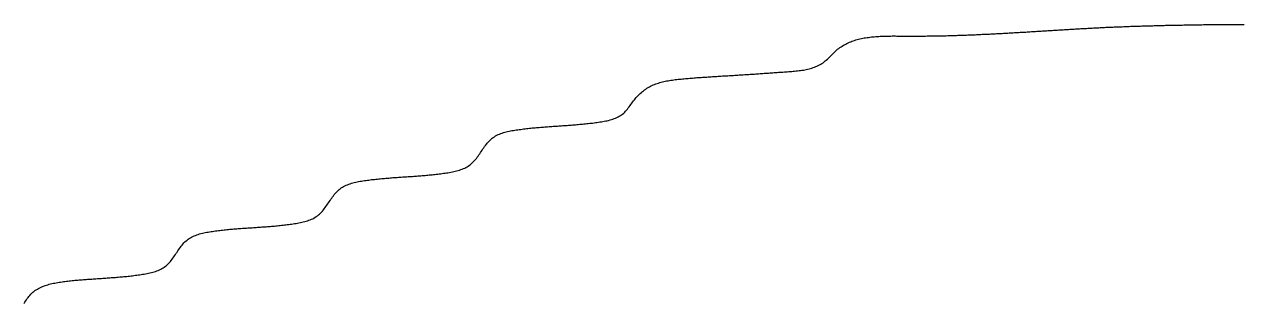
# Model space of a CAD drawing. Extents: x 40 to 225, y 4 to 261.
# Drawn here: x 133.65 to 150.58, y 253.3 to 257.18 of the extents above; entities that cross this region are included whole.
import ezdxf

# ---------------------------------------------------------------- set-up
doc = ezdxf.new("R2010")
doc.units = 0
doc.layers.get('0').update_dxf_attribs({"linetype": 'CONTINUOUS'})

msp = doc.modelspace()

# ---------------------------------------------------------------- linework, layer by layer
at = {"color": 7}
msp.add_polyline3d([(133.644, 253.297, 0), (133.654, 253.315, 0), (133.664, 253.332, 0), (133.675, 253.349, 0), (133.686, 253.366, 0), (133.698, 253.382, 0), (133.71, 253.397, 0), (133.723, 253.412, 0), (133.736, 253.427, 0), (133.75, 253.44, 0), (133.765, 253.454, 0), (133.78, 253.466, 0), (133.795, 253.478, 0), (133.811, 253.489, 0), (133.828, 253.499, 0), (133.844, 253.509, 0), (133.862, 253.518, 0), (133.879, 253.526, 0), (133.897, 253.534, 0), (133.915, 253.541, 0), (133.934, 253.548, 0), (133.953, 253.554, 0), (133.972, 253.56, 0), (133.991, 253.565, 0), (134.011, 253.57, 0), (134.031, 253.575, 0), (134.05, 253.579, 0), (134.07, 253.583, 0), (134.09, 253.587, 0), (134.11, 253.59, 0), (134.13, 253.593, 0), (134.151, 253.596, 0), (134.171, 253.599, 0), (134.191, 253.602, 0), (134.211, 253.605, 0), (134.231, 253.607, 0), (134.251, 253.61, 0), (134.27, 253.612, 0), (134.29, 253.614, 0), (134.31, 253.616, 0), (134.33, 253.619, 0), (134.349, 253.621, 0), (134.369, 253.622, 0), (134.389, 253.624, 0), (134.408, 253.626, 0), (134.428, 253.628, 0), (134.448, 253.629, 0), (134.467, 253.631, 0), (134.487, 253.632, 0), (134.506, 253.634, 0), (134.526, 253.635, 0), (134.545, 253.637, 0), (134.564, 253.638, 0), (134.584, 253.639, 0), (134.603, 253.641, 0), (134.623, 253.642, 0), (134.642, 253.643, 0), (134.661, 253.645, 0), (134.681, 253.646, 0), (134.7, 253.647, 0), (134.719, 253.648, 0), (134.739, 253.65, 0), (134.758, 253.651, 0), (134.778, 253.652, 0), (134.797, 253.654, 0), (134.816, 253.655, 0), (134.836, 253.656, 0), (134.855, 253.658, 0), (134.874, 253.659, 0), (134.894, 253.661, 0), (134.913, 253.662, 0), (134.933, 253.664, 0), (134.952, 253.665, 0), (134.972, 253.667, 0), (134.991, 253.669, 0), (135.011, 253.67, 0), (135.03, 253.672, 0), (135.05, 253.674, 0), (135.07, 253.676, 0), (135.09, 253.678, 0), (135.109, 253.68, 0), (135.129, 253.683, 0), (135.149, 253.685, 0), (135.169, 253.687, 0), (135.189, 253.69, 0), (135.209, 253.692, 0), (135.23, 253.695, 0), (135.25, 253.698, 0), (135.27, 253.701, 0), (135.29, 253.704, 0), (135.311, 253.707, 0), (135.331, 253.711, 0), (135.351, 253.714, 0), (135.371, 253.718, 0), (135.391, 253.723, 0), (135.411, 253.728, 0), (135.43, 253.733, 0), (135.45, 253.739, 0), (135.469, 253.745, 0), (135.487, 253.751, 0), (135.505, 253.759, 0), (135.523, 253.767, 0), (135.541, 253.775, 0), (135.558, 253.784, 0), (135.574, 253.794, 0), (135.59, 253.804, 0), (135.606, 253.816, 0), (135.621, 253.828, 0), (135.635, 253.84, 0), (135.649, 253.854, 0), (135.662, 253.868, 0), (135.675, 253.883, 0), (135.687, 253.898, 0), (135.699, 253.914, 0), (135.711, 253.93, 0), (135.723, 253.946, 0), (135.734, 253.963, 0), (135.746, 253.98, 0), (135.757, 253.996, 0), (135.768, 254.013, 0), (135.779, 254.03, 0), (135.791, 254.047, 0), (135.802, 254.063, 0), (135.814, 254.079, 0), (135.826, 254.095, 0), (135.838, 254.111, 0), (135.851, 254.126, 0), (135.864, 254.14, 0), (135.878, 254.154, 0), (135.892, 254.167, 0), (135.906, 254.179, 0), (135.922, 254.191, 0), (135.937, 254.202, 0), (135.954, 254.212, 0), (135.97, 254.221, 0), (135.988, 254.23, 0), (136.005, 254.238, 0), (136.023, 254.245, 0), (136.042, 254.252, 0), (136.061, 254.259, 0), (136.08, 254.265, 0), (136.099, 254.27, 0), (136.119, 254.275, 0), (136.139, 254.28, 0), (136.159, 254.284, 0), (136.179, 254.288, 0), (136.199, 254.291, 0), (136.219, 254.295, 0), (136.24, 254.298, 0), (136.26, 254.301, 0), (136.28, 254.304, 0), (136.3, 254.307, 0), (136.321, 254.309, 0), (136.341, 254.312, 0), (136.361, 254.314, 0), (136.381, 254.316, 0), (136.401, 254.319, 0), (136.421, 254.321, 0), (136.44, 254.323, 0), (136.46, 254.325, 0), (136.48, 254.327, 0), (136.499, 254.329, 0), (136.519, 254.33, 0), (136.539, 254.332, 0), (136.558, 254.334, 0), (136.578, 254.335, 0), (136.597, 254.337, 0), (136.617, 254.339, 0), (136.636, 254.34, 0), (136.655, 254.342, 0), (136.675, 254.343, 0), (136.694, 254.344, 0), (136.714, 254.346, 0), (136.733, 254.347, 0), (136.752, 254.348, 0), (136.771, 254.35, 0), (136.791, 254.351, 0), (136.81, 254.352, 0), (136.829, 254.354, 0), (136.849, 254.355, 0), (136.868, 254.356, 0), (136.887, 254.357, 0), (136.907, 254.359, 0), (136.926, 254.36, 0), (136.945, 254.362, 0), (136.965, 254.363, 0), (136.984, 254.364, 0), (137.003, 254.366, 0), (137.023, 254.367, 0), (137.042, 254.369, 0), (137.062, 254.37, 0), (137.081, 254.372, 0), (137.101, 254.374, 0), (137.12, 254.375, 0), (137.14, 254.377, 0), (137.16, 254.379, 0), (137.179, 254.381, 0), (137.199, 254.383, 0), (137.219, 254.385, 0), (137.239, 254.387, 0), (137.259, 254.39, 0), (137.279, 254.392, 0), (137.299, 254.394, 0), (137.319, 254.397, 0), (137.339, 254.4, 0), (137.359, 254.402, 0), (137.38, 254.405, 0), (137.4, 254.408, 0), (137.42, 254.411, 0), (137.441, 254.415, 0), (137.461, 254.419, 0), (137.481, 254.423, 0), (137.501, 254.427, 0), (137.521, 254.432, 0), (137.54, 254.437, 0), (137.56, 254.442, 0), (137.579, 254.448, 0), (137.597, 254.455, 0), (137.616, 254.462, 0), (137.634, 254.469, 0), (137.651, 254.477, 0), (137.669, 254.486, 0), (137.685, 254.496, 0), (137.701, 254.506, 0), (137.717, 254.517, 0), (137.732, 254.529, 0), (137.747, 254.541, 0), (137.76, 254.555, 0), (137.774, 254.569, 0), (137.787, 254.583, 0), (137.799, 254.598, 0), (137.812, 254.614, 0), (137.824, 254.63, 0), (137.835, 254.646, 0), (137.847, 254.663, 0), (137.858, 254.679, 0), (137.87, 254.696, 0), (137.881, 254.713, 0), (137.892, 254.73, 0), (137.903, 254.746, 0), (137.915, 254.763, 0), (137.927, 254.779, 0), (137.939, 254.795, 0), (137.951, 254.811, 0), (137.963, 254.826, 0), (137.976, 254.841, 0), (137.99, 254.855, 0), (138.003, 254.868, 0), (138.018, 254.881, 0), (138.033, 254.893, 0), (138.048, 254.904, 0), (138.064, 254.914, 0), (138.081, 254.924, 0), (138.098, 254.933, 0), (138.116, 254.941, 0), (138.134, 254.948, 0), (138.152, 254.956, 0), (138.171, 254.962, 0), (138.19, 254.968, 0), (138.209, 254.974, 0), (138.229, 254.979, 0), (138.248, 254.984, 0), (138.268, 254.988, 0), (138.288, 254.992, 0), (138.309, 254.996, 0), (138.329, 254.999, 0), (138.349, 255.003, 0), (138.369, 255.006, 0), (138.39, 255.008, 0), (138.41, 255.011, 0), (138.43, 255.014, 0), (138.45, 255.016, 0), (138.47, 255.019, 0), (138.49, 255.021, 0), (138.51, 255.023, 0), (138.53, 255.026, 0), (138.55, 255.028, 0), (138.57, 255.03, 0), (138.59, 255.032, 0), (138.609, 255.034, 0), (138.629, 255.035, 0), (138.648, 255.037, 0), (138.668, 255.039, 0), (138.688, 255.04, 0), (138.707, 255.042, 0), (138.726, 255.044, 0), (138.746, 255.045, 0), (138.765, 255.047, 0), (138.785, 255.048, 0), (138.804, 255.049, 0), (138.823, 255.051, 0), (138.843, 255.052, 0), (138.862, 255.053, 0), (138.881, 255.055, 0), (138.901, 255.056, 0), (138.92, 255.057, 0), (138.939, 255.059, 0), (138.959, 255.06, 0), (138.978, 255.061, 0), (138.997, 255.063, 0), (139.016, 255.064, 0), (139.036, 255.065, 0), (139.055, 255.067, 0), (139.074, 255.068, 0), (139.094, 255.069, 0), (139.113, 255.071, 0), (139.133, 255.072, 0), (139.152, 255.074, 0), (139.172, 255.075, 0), (139.191, 255.077, 0), (139.211, 255.079, 0), (139.23, 255.08, 0), (139.25, 255.082, 0), (139.269, 255.084, 0), (139.289, 255.086, 0), (139.309, 255.088, 0), (139.329, 255.09, 0), (139.349, 255.092, 0), (139.368, 255.094, 0), (139.388, 255.097, 0), (139.408, 255.099, 0), (139.429, 255.102, 0), (139.449, 255.104, 0), (139.469, 255.107, 0), (139.489, 255.11, 0), (139.51, 255.113, 0), (139.53, 255.116, 0), (139.55, 255.119, 0), (139.57, 255.123, 0), (139.591, 255.127, 0), (139.611, 255.131, 0), (139.63, 255.135, 0), (139.65, 255.14, 0), (139.669, 255.146, 0), (139.689, 255.152, 0), (139.707, 255.158, 0), (139.726, 255.165, 0), (139.744, 255.172, 0), (139.762, 255.18, 0), (139.779, 255.189, 0), (139.796, 255.198, 0), (139.812, 255.208, 0), (139.828, 255.219, 0), (139.844, 255.23, 0), (139.858, 255.242, 0), (139.872, 255.256, 0), (139.886, 255.269, 0), (139.899, 255.284, 0), (139.912, 255.299, 0), (139.924, 255.314, 0), (139.936, 255.33, 0), (139.948, 255.346, 0), (139.959, 255.362, 0), (139.971, 255.379, 0), (139.982, 255.396, 0), (139.994, 255.413, 0), (140.005, 255.429, 0), (140.016, 255.446, 0), (140.028, 255.463, 0), (140.039, 255.479, 0), (140.051, 255.495, 0), (140.063, 255.511, 0), (140.076, 255.526, 0), (140.088, 255.541, 0), (140.101, 255.555, 0), (140.115, 255.569, 0), (140.129, 255.582, 0), (140.144, 255.594, 0), (140.159, 255.605, 0), (140.175, 255.616, 0), (140.192, 255.626, 0), (140.209, 255.635, 0), (140.226, 255.644, 0), (140.244, 255.651, 0), (140.262, 255.659, 0), (140.281, 255.665, 0), (140.3, 255.672, 0), (140.319, 255.677, 0), (140.338, 255.683, 0), (140.358, 255.688, 0), (140.378, 255.692, 0), (140.398, 255.696, 0), (140.418, 255.7, 0), (140.438, 255.704, 0), (140.459, 255.707, 0), (140.479, 255.71, 0), (140.499, 255.713, 0), (140.52, 255.716, 0), (140.54, 255.718, 0), (140.56, 255.721, 0), (140.58, 255.724, 0), (140.6, 255.726, 0), (140.62, 255.728, 0), (140.64, 255.73, 0), (140.66, 255.733, 0), (140.68, 255.735, 0), (140.699, 255.737, 0), (140.719, 255.738, 0), (140.739, 255.74, 0), (140.758, 255.742, 0), (140.778, 255.744, 0), (140.797, 255.745, 0), (140.817, 255.747, 0), (140.836, 255.749, 0), (140.856, 255.75, 0), (140.875, 255.752, 0), (140.895, 255.753, 0), (140.914, 255.754, 0), (140.933, 255.756, 0), (140.953, 255.757, 0), (140.972, 255.758, 0), (140.991, 255.76, 0), (141.011, 255.761, 0), (141.03, 255.762, 0), (141.049, 255.764, 0), (141.068, 255.765, 0), (141.088, 255.766, 0), (141.107, 255.768, 0), (141.126, 255.769, 0), (141.145, 255.77, 0), (141.165, 255.772, 0), (141.184, 255.773, 0), (141.203, 255.775, 0), (141.223, 255.776, 0), (141.242, 255.778, 0), (141.261, 255.779, 0), (141.281, 255.781, 0), (141.3, 255.782, 0), (141.32, 255.784, 0), (141.339, 255.786, 0), (141.359, 255.788, 0), (141.379, 255.789, 0), (141.398, 255.791, 0), (141.418, 255.793, 0), (141.438, 255.795, 0), (141.458, 255.797, 0), (141.478, 255.8, 0), (141.498, 255.802, 0), (141.518, 255.804, 0), (141.538, 255.806, 0), (141.558, 255.809, 0), (141.578, 255.812, 0), (141.599, 255.814, 0), (141.619, 255.817, 0), (141.64, 255.82, 0), (141.66, 255.823, 0), (141.681, 255.826, 0), (141.701, 255.83, 0), (141.721, 255.834, 0), (141.741, 255.838, 0), (141.761, 255.843, 0), (141.781, 255.848, 0), (141.8, 255.854, 0), (141.819, 255.86, 0), (141.838, 255.867, 0), (141.856, 255.874, 0), (141.874, 255.882, 0), (141.891, 255.89, 0), (141.908, 255.899, 0), (141.924, 255.909, 0), (141.94, 255.92, 0), (141.955, 255.931, 0), (141.97, 255.944, 0), (141.984, 255.957, 0), (141.997, 255.971, 0), (142.01, 255.985, 0), (142.022, 256, 0), (142.034, 256.016, 0), (142.046, 256.032, 0), (142.058, 256.048, 0), (142.07, 256.064, 0), (142.082, 256.08, 0), (142.094, 256.096, 0), (142.106, 256.112, 0), (142.118, 256.128, 0), (142.131, 256.144, 0), (142.144, 256.159, 0), (142.158, 256.174, 0), (142.171, 256.188, 0), (142.186, 256.202, 0), (142.2, 256.216, 0), (142.215, 256.229, 0), (142.23, 256.242, 0), (142.245, 256.254, 0), (142.261, 256.266, 0), (142.276, 256.277, 0), (142.293, 256.288, 0), (142.309, 256.298, 0), (142.326, 256.308, 0), (142.343, 256.317, 0), (142.361, 256.326, 0), (142.378, 256.334, 0), (142.396, 256.341, 0), (142.414, 256.348, 0), (142.433, 256.355, 0), (142.451, 256.361, 0), (142.47, 256.367, 0), (142.489, 256.372, 0), (142.508, 256.377, 0), (142.527, 256.382, 0), (142.547, 256.386, 0), (142.566, 256.39, 0), (142.586, 256.394, 0), (142.606, 256.397, 0), (142.626, 256.4, 0), (142.646, 256.403, 0), (142.666, 256.406, 0), (142.686, 256.408, 0), (142.706, 256.411, 0), (142.726, 256.413, 0), (142.746, 256.415, 0), (142.767, 256.417, 0), (142.787, 256.419, 0), (142.807, 256.421, 0), (142.827, 256.423, 0), (142.847, 256.424, 0), (142.867, 256.426, 0), (142.887, 256.428, 0), (142.907, 256.429, 0), (142.927, 256.431, 0), (142.947, 256.433, 0), (142.967, 256.434, 0), (142.987, 256.436, 0), (143.006, 256.437, 0), (143.026, 256.439, 0), (143.046, 256.44, 0), (143.066, 256.441, 0), (143.086, 256.443, 0), (143.105, 256.444, 0), (143.125, 256.445, 0), (143.145, 256.447, 0), (143.164, 256.448, 0), (143.184, 256.449, 0), (143.203, 256.45, 0), (143.223, 256.452, 0), (143.242, 256.453, 0), (143.262, 256.454, 0), (143.281, 256.455, 0), (143.301, 256.456, 0), (143.32, 256.457, 0), (143.34, 256.459, 0), (143.359, 256.46, 0), (143.379, 256.461, 0), (143.398, 256.462, 0), (143.418, 256.463, 0), (143.437, 256.464, 0), (143.456, 256.466, 0), (143.476, 256.467, 0), (143.495, 256.468, 0), (143.514, 256.469, 0), (143.534, 256.47, 0), (143.553, 256.471, 0), (143.572, 256.473, 0), (143.592, 256.474, 0), (143.611, 256.475, 0), (143.63, 256.476, 0), (143.65, 256.478, 0), (143.669, 256.479, 0), (143.688, 256.48, 0), (143.708, 256.481, 0), (143.727, 256.483, 0), (143.747, 256.484, 0), (143.766, 256.485, 0), (143.785, 256.486, 0), (143.805, 256.488, 0), (143.824, 256.489, 0), (143.844, 256.49, 0), (143.863, 256.492, 0), (143.883, 256.493, 0), (143.902, 256.494, 0), (143.922, 256.496, 0), (143.942, 256.497, 0), (143.961, 256.499, 0), (143.981, 256.5, 0), (144.001, 256.501, 0), (144.021, 256.503, 0), (144.04, 256.504, 0), (144.06, 256.506, 0), (144.08, 256.507, 0), (144.1, 256.508, 0), (144.12, 256.51, 0), (144.14, 256.511, 0), (144.161, 256.513, 0), (144.181, 256.514, 0), (144.201, 256.516, 0), (144.221, 256.517, 0), (144.242, 256.519, 0), (144.262, 256.52, 0), (144.283, 256.522, 0), (144.303, 256.523, 0), (144.324, 256.525, 0), (144.344, 256.527, 0), (144.364, 256.529, 0), (144.385, 256.531, 0), (144.405, 256.533, 0), (144.425, 256.536, 0), (144.445, 256.539, 0), (144.465, 256.542, 0), (144.485, 256.546, 0), (144.505, 256.55, 0), (144.524, 256.554, 0), (144.544, 256.559, 0), (144.563, 256.564, 0), (144.582, 256.569, 0), (144.6, 256.575, 0), (144.619, 256.582, 0), (144.637, 256.589, 0), (144.654, 256.597, 0), (144.672, 256.605, 0), (144.689, 256.614, 0), (144.706, 256.623, 0), (144.722, 256.633, 0), (144.738, 256.644, 0), (144.753, 256.656, 0), (144.768, 256.668, 0), (144.783, 256.681, 0), (144.798, 256.694, 0), (144.812, 256.708, 0), (144.827, 256.722, 0), (144.841, 256.736, 0), (144.855, 256.75, 0), (144.869, 256.764, 0), (144.883, 256.778, 0), (144.897, 256.791, 0), (144.912, 256.805, 0), (144.926, 256.818, 0), (144.941, 256.83, 0), (144.956, 256.842, 0), (144.972, 256.854, 0), (144.988, 256.865, 0), (145.004, 256.875, 0), (145.02, 256.885, 0), (145.036, 256.894, 0), (145.053, 256.903, 0), (145.07, 256.912, 0), (145.087, 256.92, 0), (145.105, 256.928, 0), (145.122, 256.935, 0), (145.14, 256.942, 0), (145.158, 256.948, 0), (145.176, 256.954, 0), (145.195, 256.96, 0), (145.214, 256.965, 0), (145.232, 256.97, 0), (145.251, 256.975, 0), (145.271, 256.979, 0), (145.29, 256.983, 0), (145.309, 256.987, 0), (145.329, 256.99, 0), (145.349, 256.993, 0), (145.369, 256.996, 0), (145.389, 256.999, 0), (145.409, 257.001, 0), (145.429, 257.003, 0), (145.449, 257.005, 0), (145.47, 257.007, 0), (145.491, 257.008, 0), (145.511, 257.009, 0), (145.532, 257.011, 0), (145.553, 257.012, 0), (145.574, 257.012, 0), (145.595, 257.013, 0), (145.616, 257.014, 0), (145.637, 257.014, 0), (145.658, 257.014, 0), (145.679, 257.014, 0), (145.7, 257.015, 0), (145.721, 257.015, 0), (145.742, 257.015, 0), (145.764, 257.014, 0), (145.785, 257.014, 0), (145.806, 257.014, 0), (145.827, 257.014, 0), (145.848, 257.014, 0), (145.869, 257.014, 0), (145.891, 257.014, 0), (145.912, 257.014, 0), (145.933, 257.013, 0), (145.954, 257.013, 0), (145.975, 257.013, 0), (145.996, 257.013, 0), (146.017, 257.013, 0), (146.038, 257.013, 0), (146.058, 257.014, 0), (146.079, 257.014, 0), (146.1, 257.014, 0), (146.121, 257.014, 0), (146.142, 257.014, 0), (146.162, 257.014, 0), (146.183, 257.015, 0), (146.204, 257.015, 0), (146.224, 257.015, 0), (146.245, 257.015, 0), (146.265, 257.016, 0), (146.286, 257.016, 0), (146.306, 257.016, 0), (146.327, 257.017, 0), (146.347, 257.017, 0), (146.368, 257.018, 0), (146.388, 257.018, 0), (146.409, 257.018, 0), (146.429, 257.019, 0), (146.449, 257.019, 0), (146.469, 257.02, 0), (146.49, 257.02, 0), (146.51, 257.021, 0), (146.53, 257.022, 0), (146.55, 257.022, 0), (146.571, 257.023, 0), (146.591, 257.023, 0), (146.611, 257.024, 0), (146.631, 257.025, 0), (146.651, 257.025, 0), (146.671, 257.026, 0), (146.691, 257.027, 0), (146.711, 257.028, 0), (146.731, 257.028, 0), (146.751, 257.029, 0), (146.771, 257.03, 0), (146.791, 257.031, 0), (146.811, 257.032, 0), (146.831, 257.032, 0), (146.85, 257.033, 0), (146.87, 257.034, 0), (146.89, 257.035, 0), (146.91, 257.036, 0), (146.93, 257.037, 0), (146.949, 257.038, 0), (146.969, 257.038, 0), (146.989, 257.039, 0), (147.008, 257.04, 0), (147.028, 257.041, 0), (147.048, 257.042, 0), (147.067, 257.043, 0), (147.087, 257.044, 0), (147.107, 257.045, 0), (147.126, 257.046, 0), (147.146, 257.047, 0), (147.165, 257.048, 0), (147.185, 257.049, 0), (147.204, 257.05, 0), (147.224, 257.051, 0), (147.243, 257.052, 0), (147.263, 257.054, 0), (147.282, 257.055, 0), (147.302, 257.056, 0), (147.321, 257.057, 0), (147.341, 257.058, 0), (147.36, 257.059, 0), (147.379, 257.06, 0), (147.399, 257.061, 0), (147.418, 257.062, 0), (147.438, 257.063, 0), (147.457, 257.065, 0), (147.476, 257.066, 0), (147.496, 257.067, 0), (147.515, 257.068, 0), (147.534, 257.069, 0), (147.554, 257.07, 0), (147.573, 257.072, 0), (147.592, 257.073, 0), (147.611, 257.074, 0), (147.631, 257.075, 0), (147.65, 257.076, 0), (147.669, 257.077, 0), (147.688, 257.079, 0), (147.707, 257.08, 0), (147.727, 257.081, 0), (147.746, 257.082, 0), (147.765, 257.083, 0), (147.784, 257.084, 0), (147.803, 257.086, 0), (147.823, 257.087, 0), (147.842, 257.088, 0), (147.861, 257.089, 0), (147.88, 257.09, 0), (147.899, 257.092, 0), (147.918, 257.093, 0), (147.938, 257.094, 0), (147.957, 257.095, 0), (147.976, 257.096, 0), (147.995, 257.097, 0), (148.014, 257.099, 0), (148.033, 257.1, 0), (148.052, 257.101, 0), (148.071, 257.102, 0), (148.09, 257.103, 0), (148.11, 257.104, 0), (148.129, 257.106, 0), (148.148, 257.107, 0), (148.167, 257.108, 0), (148.186, 257.109, 0), (148.205, 257.11, 0), (148.224, 257.111, 0), (148.243, 257.112, 0), (148.262, 257.113, 0), (148.281, 257.114, 0), (148.301, 257.116, 0), (148.32, 257.117, 0), (148.339, 257.118, 0), (148.358, 257.119, 0), (148.377, 257.12, 0), (148.396, 257.121, 0), (148.415, 257.122, 0), (148.434, 257.123, 0), (148.453, 257.124, 0), (148.473, 257.125, 0), (148.492, 257.126, 0), (148.511, 257.127, 0), (148.53, 257.128, 0), (148.549, 257.129, 0), (148.568, 257.13, 0), (148.587, 257.131, 0), (148.606, 257.132, 0), (148.626, 257.133, 0), (148.645, 257.134, 0), (148.664, 257.135, 0), (148.683, 257.135, 0), (148.702, 257.136, 0), (148.721, 257.137, 0), (148.741, 257.138, 0), (148.76, 257.139, 0), (148.779, 257.14, 0), (148.798, 257.141, 0), (148.817, 257.141, 0), (148.837, 257.142, 0), (148.856, 257.143, 0), (148.875, 257.144, 0), (148.894, 257.144, 0), (148.914, 257.145, 0), (148.933, 257.146, 0), (148.952, 257.147, 0), (148.971, 257.147, 0), (148.991, 257.148, 0), (149.01, 257.149, 0), (149.029, 257.149, 0), (149.048, 257.15, 0), (149.068, 257.151, 0), (149.087, 257.151, 0), (149.106, 257.152, 0), (149.125, 257.153, 0), (149.145, 257.153, 0), (149.164, 257.154, 0), (149.183, 257.154, 0), (149.203, 257.155, 0), (149.222, 257.156, 0), (149.241, 257.156, 0), (149.261, 257.157, 0), (149.28, 257.157, 0), (149.299, 257.158, 0), (149.319, 257.158, 0), (149.338, 257.159, 0), (149.357, 257.159, 0), (149.377, 257.16, 0), (149.396, 257.16, 0), (149.416, 257.161, 0), (149.435, 257.161, 0), (149.454, 257.162, 0), (149.474, 257.162, 0), (149.493, 257.163, 0), (149.513, 257.163, 0), (149.532, 257.164, 0), (149.551, 257.164, 0), (149.571, 257.164, 0), (149.59, 257.165, 0), (149.61, 257.165, 0), (149.629, 257.166, 0), (149.649, 257.166, 0), (149.668, 257.166, 0), (149.687, 257.167, 0), (149.707, 257.167, 0), (149.726, 257.167, 0), (149.746, 257.168, 0), (149.765, 257.168, 0), (149.785, 257.168, 0), (149.804, 257.169, 0), (149.824, 257.169, 0), (149.843, 257.169, 0), (149.863, 257.17, 0), (149.882, 257.17, 0), (149.902, 257.17, 0), (149.921, 257.17, 0), (149.941, 257.171, 0), (149.96, 257.171, 0), (149.98, 257.171, 0), (149.999, 257.171, 0), (150.019, 257.172, 0), (150.038, 257.172, 0), (150.058, 257.172, 0), (150.077, 257.172, 0), (150.097, 257.172, 0), (150.117, 257.173, 0), (150.136, 257.173, 0), (150.156, 257.173, 0), (150.175, 257.173, 0), (150.195, 257.173, 0), (150.214, 257.173, 0), (150.234, 257.174, 0), (150.254, 257.174, 0), (150.273, 257.174, 0), (150.293, 257.174, 0), (150.312, 257.174, 0), (150.332, 257.174, 0), (150.352, 257.174, 0), (150.371, 257.175, 0), (150.391, 257.175, 0), (150.41, 257.175, 0), (150.43, 257.175, 0), (150.45, 257.175, 0), (150.469, 257.175, 0), (150.489, 257.175, 0), (150.509, 257.175, 0), (150.528, 257.175, 0), (150.548, 257.175, 0), (150.568, 257.176, 0), (150.587, 257.176, 0)], dxfattribs=at)

doc.saveas('drawing.dxf')
